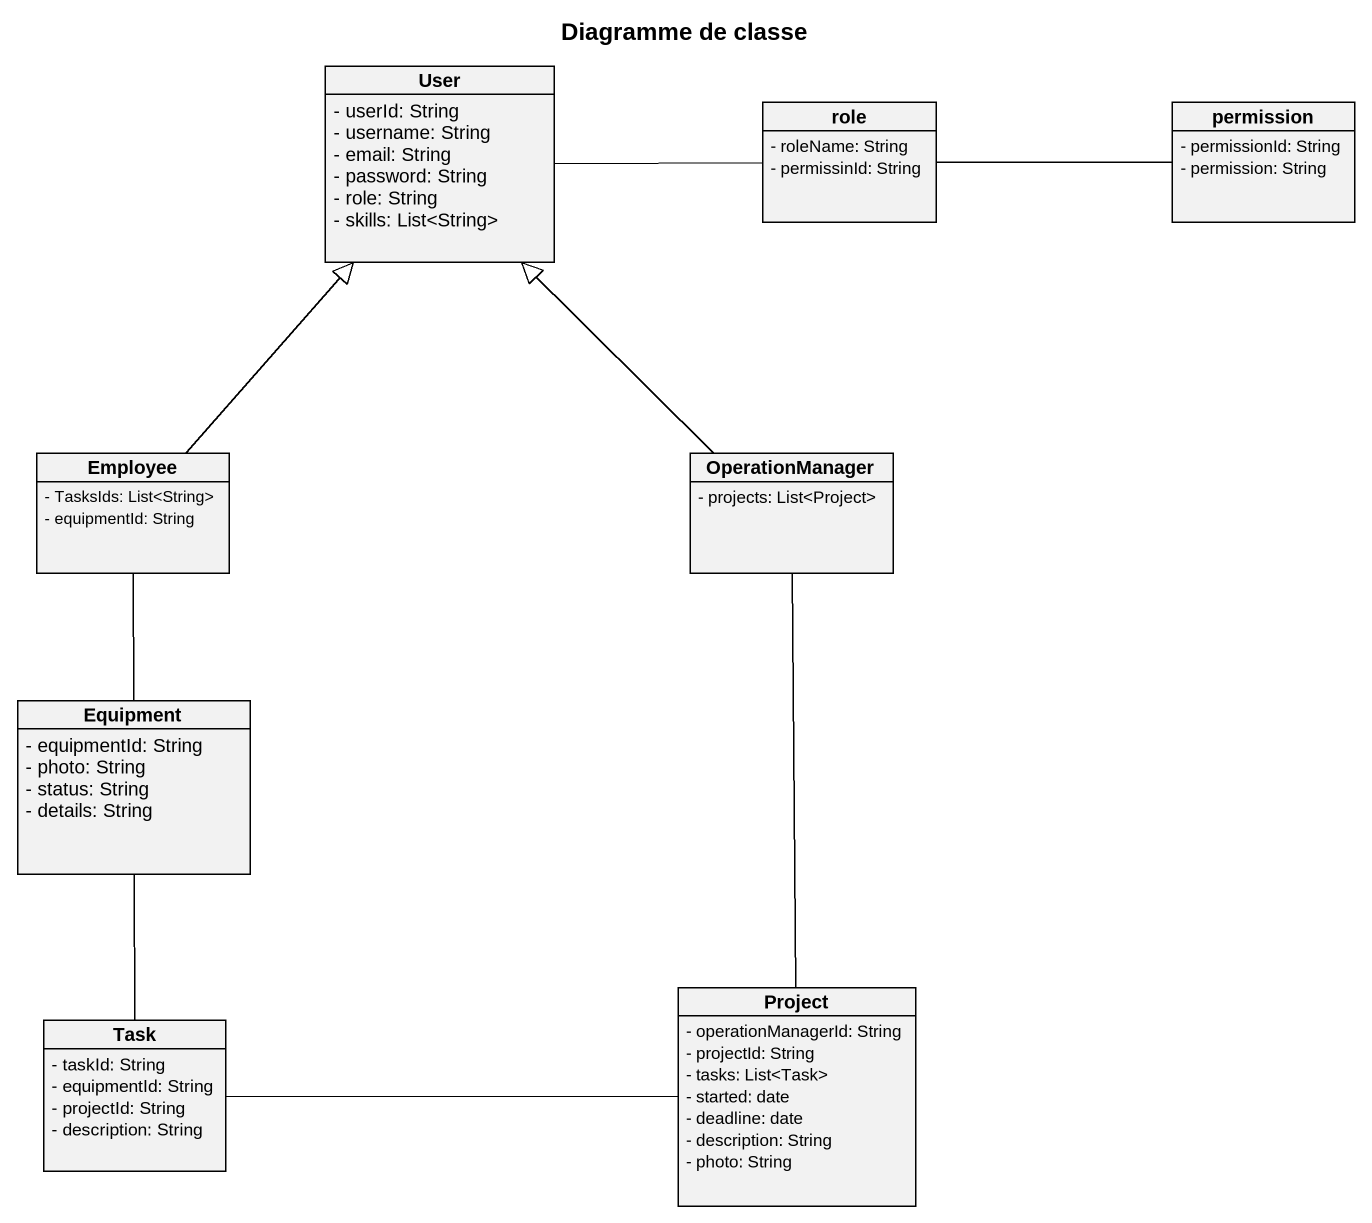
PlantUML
@startuml
title Diagramme de classe
hide circle
hide empty members
skinparam classAttributeIconSize 0
class User {
  - userId: String
  - username: String
  - email: String
  - password: String
  - role: String
  - skills: List<String>
}
class role {
  - roleName: String
  - permissinId: String
}
class permission {
  - permissionId: String
  - permission: String
}
class Employee {
  - TasksIds: List<String>
  - equipmentId: String
}
class OperationManager {
  - projects: List<Project>
}
class Equipment {
  - equipmentId: String
  - photo: String
  - status: String
  - details: String
}
class Task {
  - taskId: String
  - equipmentId: String
  - projectId: String
  - description: String
}
class Project {
  - operationManagerId: String
  - projectId: String
  - tasks: List<Task>
  - started: date
  - deadline: date
  - description: String
  - photo: String
}
User -right- role
role -right- permission
Employee -up-|> User
OperationManager -up-|> User
Equipment -up- Employee
Task -up- Equipment
Task -right- Project
Project -up- OperationManager
@enduml
